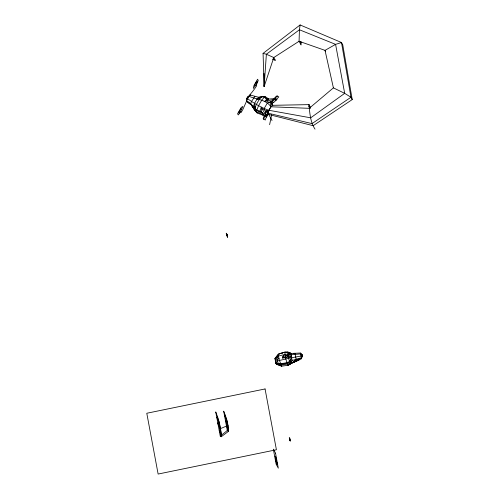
<?xml version="1.0" encoding="UTF-8"?>
<svg xmlns="http://www.w3.org/2000/svg" width="499" height="499" viewBox="0 0 499 499"><rect width="100%" height="100%" fill="white"/><g stroke="black" fill="none" stroke-linecap="round" stroke-linejoin="round"><path stroke-width="0.75" d="M300.579 44.043L300.648 41.748M301.178 41.91L301.078 44.972L299.076 41.261L299.431 29.765L300.111 24.95L341.497 42.527L342.751 44.848L352.219 99.582L313.141 125.692L268.768 114.496L266.691 114.689M246.993 101.359L248.221 102.438M247.067 98.97L246.818 98.166C250.361 94.361 253.904 90.225 256.692 85.66L256.355 85.042L258.239 80.426L257.596 79.235L253.929 85.56L253.311 88.423L256.118 84.605L257.228 81.661L256.923 81.094L254.658 84.992L254.964 85.566M241.217 109.269L240.905 108.701L238.641 112.599L238.952 113.173L240.637 111.296L242.876 106.412L241.248 107.416L237.58 113.741L238.223 114.932L240.874 111.726L241.21 112.35L242.876 109.468L246.656 100.96L246.818 98.166C253.567 102.987 260.915 107.597 268.936 110.285L310.696 117.82L344.69 93.35L335.584 44.367L299.431 29.765L266.372 54.254L264.127 86.552L273.789 57.535L299.076 41.261L325.024 50.362L325.654 51.522M221.238 436.737C221.194 428.267 218.787 419.802 215.736 411.918L220.259 436.138L221.238 436.737L228.336 431.467C228.717 424.555 226.228 417.569 223.683 411.17L227.288 430.494L228.336 431.467L225.286 415.106M293.524 353.361L300.304 353.011L302.038 354.627L302.257 355.806L301.203 357.82L296.119 359.218L292.707 362.748L299.288 359.76L299.356 358.825M300.111 24.95L263.073 53.368L264.127 86.552L264.433 84.237M296.119 359.218L292.283 360.503L289.669 362.012L288.597 358.313L287.692 352.2L287.917 352.618L290.954 353.373L295.021 353.336L296.119 359.218L296.475 359.873L297.703 360.297L298.209 359.374L299.232 359.791L300.08 358.837L300.928 359.236L302.631 356.111L302.038 354.627L300.342 353.941L291.017 354.745L287.692 352.2L284.792 352.232L278.698 353.953L275.036 358.407L278.492 354.327M277.226 355.843L275.117 358.463M269.616 124.694L271.656 114.751M290.798 363.659L288.154 365.287L281.586 366.172L276.415 364.258L275.473 361.413L288.597 358.313L302.257 355.806L302.519 356.292L302.294 355.107L300.304 353.011L301.527 358.425L296.475 359.873L296.156 361.026L294.822 360.989L294.229 362.28L293.125 362.137L293.792 362.311L293.936 361.837L294.909 361.856L295.42 361.239C297.192 362.062 301.633 356.91 299.288 359.76L298.14 359.667L297.965 360.446L296.942 360.39L296.425 361.251L296.163 359.873M310.459 108.158L309 104.628L272.56 105.32L270.913 106.78L268.924 110.273L268.063 113.192L272.03 120.527M271.063 101.44L272.61 105.358L270.951 106.805L268.936 110.285L268.063 113.192L312.018 123.609L350.965 97.255L341.497 42.527L335.584 44.367L325.024 50.362L333.401 87.868L344.69 93.35L350.965 97.255L352.219 99.582M264.351 115.257L263.148 118.731L265.262 120.041L266.46 116.56L266.716 116.947L267.202 115.693L265.474 114.477L266.51 111.626L266.067 110.884L267.395 110.853L268.063 112.443L267.034 115.294M263.678 119.355L264.875 115.874L265.936 116.329M264.414 115.044L262.961 115.225L257.222 112.992L254.584 110.054L255.014 108.857L254.864 106.73M265.031 113.741L266.067 110.884M254.328 109.449L250.991 104.397L246.98 101.565L246.656 100.96L247.392 98.97L250.124 94.978L258.663 97.28L261.164 97.199M227.407 236.938L227.045 234.156L227.631 237.312L226.646 233.95L227.232 236.551M290.056 440.742L289.694 437.966L290.281 441.122L289.289 437.76L289.875 440.361M260.921 111.233L261.95 108.576L261.364 107.098L259.729 111.296L260.921 111.233L265.275 116.336L266.716 116.947M265.275 116.336L265.792 115.007L261.95 108.576L264.769 109.948L265.83 112.456M253.249 107.915L250.635 103.742L251.565 101.366L254.877 96.438M299.288 359.76L299.269 358.918M247.997 102.626L250.666 104.584L250.991 104.397M267.957 99.101L266.435 100.854L264.582 101.547L266.99 98.783L267.957 99.101L275.579 98.571L276.889 99.407L273.67 102.513L271.662 103.137L271.15 101.852L273.165 99.719M272.379 101.416L269.136 102.426L266.435 100.854L274.818 99.444L275.579 98.571M267.233 99.226L264.626 97.573L265.387 96.762L268.612 98.871M273.963 98.683L276.409 96.082L277.338 96.02L278.791 96.925L276.346 99.526L276.889 99.407M274.887 98.615L277.338 96.02M271.15 101.852L272.267 101.665L274.282 99.532L275.679 100.386M333.401 87.868L309.193 108.327L270.913 106.78C265.811 99.158 256.411 99.75 248.982 96.226L247.666 96.7L247.928 97.186M279.228 358.114L277.538 359.473L275.28 360.378M220.259 436.138L227.288 430.494M283.557 355.706L282.328 356.648L282.59 358.076L288.372 357.103L291.453 357.103L291.391 356.311L288.372 357.103L287.518 355.057L285.228 356.012L283.557 355.706L283.825 357.134L282.59 358.076M290.599 353.13L287.904 352.082L285.023 352.094L285.041 352.693L284.792 352.232L285.796 359.024L287.892 365.374L296.475 359.873M290.68 363.677L288.154 365.287M296.568 361.07L291.503 363.178M226.608 426.015L220.483 428.629L217.433 422.99M287.786 356.492L285.497 357.44L283.825 357.134M260.409 97.735L256.973 99.126L254.615 103.193L253.523 106.137L254.584 110.054L257.222 112.992M291.235 363.341L291.971 363.041M269.136 102.426L267.283 103.118L264.183 108.47L264.769 109.948M268.936 110.285L265.412 111.527M282.297 353.304C274.887 352.45 280.488 362.324 281.586 366.172L281.823 366.091C277.113 365.524 275.448 356.323 278.916 353.828L285.023 352.094M285.228 356.012L291.129 354.883L291.185 355.668M263.815 113.94L262.399 114.184L256.623 111.876L257.104 110.541L254.789 108.439L254.615 103.193L254.715 104.609M266.591 114.77L268.768 114.496M291.709 363.147L292.389 363.116L292.932 362.268C287.493 364.027 281.735 366.341 276.147 363.759L275.772 361.968M308.594 106.711L310.129 106.711L310.347 108.071M265.387 96.762L262.474 96.45L258.663 97.28L256.973 99.126L261.563 96.762L264.376 97.105L268.3 99.619M276.041 363.409C280.6 364.919 285.391 364.027 289.669 362.012L291.628 358.02L290.954 353.373L287.904 352.082L287.917 352.618L291.017 354.745L287.817 354.147L284.929 354.39L278.829 355.962L275.086 359.349L275.66 361.756M263.073 53.368L266.372 54.254L273.789 57.535L275.423 60.547L272.722 59.356M279.44 365.162L276.415 364.258L275.835 362.081M262.031 112.269L256.848 110.079L258.538 105.726L261.881 99.975L264.376 97.105L264.626 97.573M272.99 58.901L275.011 59.793M265.792 115.007L267.202 115.693M266.51 111.626L268.063 112.443M274.818 99.444L276.172 100.23M272.267 101.665L273.67 102.513M246.656 100.96C253.28 103.873 255.126 111.888 262.842 112.949L262.399 114.184L262.961 115.225M287.518 355.057L288.104 355.668M250.635 103.742L255.282 110.79M270.233 101.522L272.61 105.358L270.358 101.677M253.38 108.121L254.584 110.054M315.006 129.135C310.272 121.937 309.767 112.98 309 104.628L309.542 108.015M261.788 97.18L261.563 96.762L259.318 99.345L256.311 104.522L254.789 108.439L255.014 108.857M250.124 94.978L250.454 95.583M226.534 234.773L226.877 235.821L226.247 233.214L226.808 235.272M226.689 235.366L226.864 235.684M290.487 364.033L289.944 363.023L292.283 360.503L291.628 358.02L289.445 361.594C285.21 363.534 280.444 363.927 275.903 363.054L275.273 359.698M275.236 456.223L276.278 459.423L276.995 464.101L275.953 460.901L275.236 456.223L276.552 463.278M275.367 457.745L276.278 459.423M275.953 460.901L276.864 462.579M224.5 415.567L226.665 419.559L228.629 430.094L226.465 426.096M225.486 420.832L227.974 425.435M216.766 417.432L218.93 421.424L221.394 434.629L219.229 430.631M271.662 102.545L272.766 105.283M269.903 101.865L270.951 106.805M275.51 359.399L275.716 360.515L275.036 358.407M275.136 358.344L275.704 361.395M275.679 457.053L276.995 464.101M217.408 416.228L221.101 436.007M264.027 73.422L264.127 86.552M265.063 388.952L146.781 413.259L158.127 474.05L276.409 449.742L265.063 388.952M275.517 453.179L273.321 449.119L276.128 464.151L278.323 468.212L275.517 453.179"/></g></svg>
